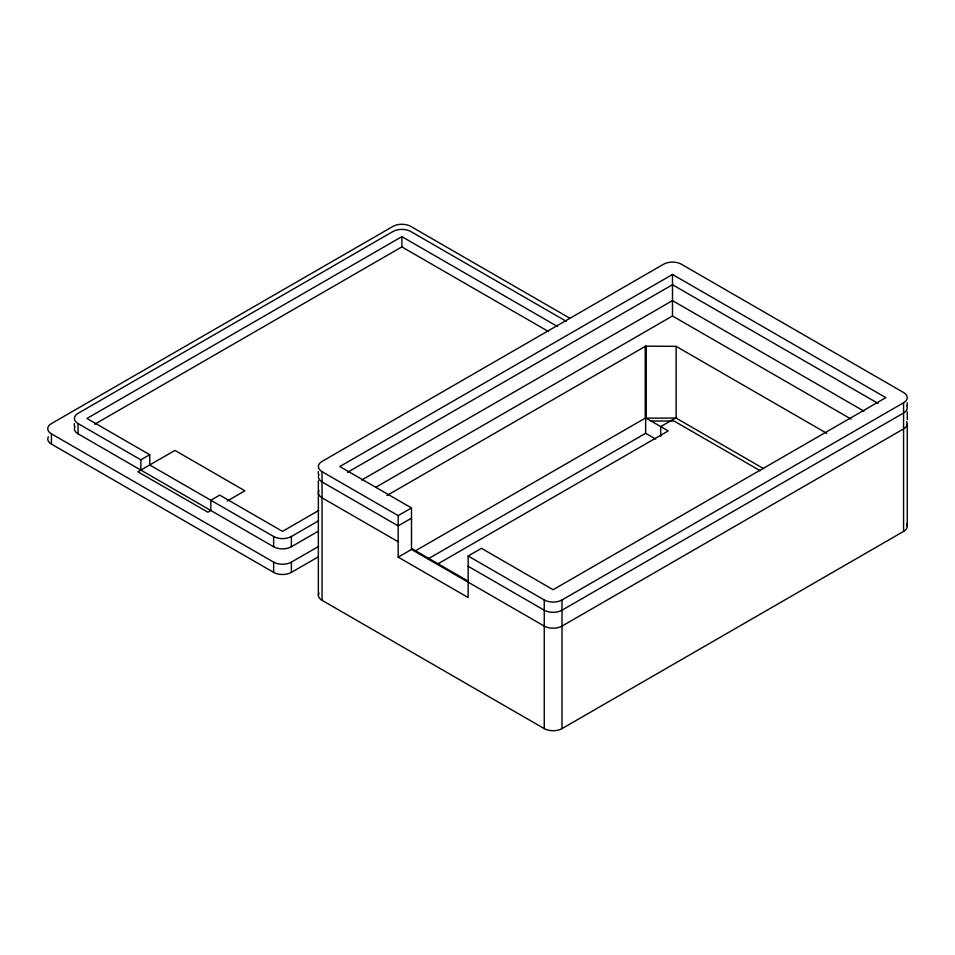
<?xml version="1.0" encoding="UTF-8"?>
<svg xmlns="http://www.w3.org/2000/svg" width="955" height="955" viewBox="0 0 955 955"><rect width="100%" height="100%" fill="white"/><g stroke="black" fill="none" stroke-linecap="round" stroke-linejoin="round"><path stroke-width="1.43" d="M907.25 526.289L907.25 423.769M557.553 326.514L401.864 236.637L86.941 418.457L149.732 454.711L149.732 464.966L273.631 536.495A12.558 7.246 0 0 0 291.394 536.495L318.493 520.845M94.688 424.235L401.864 246.891L548.552 331.576M566.434 321.393L410.745 231.504A12.558 7.246 0 0 0 392.994 231.504L78.059 413.336A12.558 7.246 0 0 0 78.059 423.578L140.851 459.833L149.732 454.711M227.254 500.993L244.898 490.798L174.944 450.414L137.902 471.794L207.856 512.19L210.816 510.483L210.816 500.229L219.698 495.108L282.513 531.374L318.648 510.507M318.958 592.995A12.558 7.246 0 0 0 322.038 600.325L544.255 728.617A12.558 7.246 0 0 0 562.006 728.617L903.573 531.422L903.573 402.759A12.558 7.246 0 0 0 903.573 392.505L681.369 264.213A12.558 7.246 0 0 0 663.606 264.213L322.038 461.42A12.558 7.246 0 0 0 322.038 471.675L398.187 515.628L398.187 557.147L468.141 597.532L468.141 556.013L481.463 548.325L553.136 589.713L885.822 397.638L672.487 274.467L339.801 466.541L411.498 507.941L411.498 549.459L544.255 626.098A12.558 7.246 0 0 0 562.006 626.098L903.573 428.902A12.558 7.246 0 0 0 906.653 421.573M347.536 472.331L672.487 284.721L878.111 403.428M361.718 480.031L672.487 300.61L863.965 411.163M375.9 487.217L672.487 315.986L851.12 419.114M74.979 426.515A12.558 7.246 0 0 0 78.059 433.833L273.631 546.749A12.558 7.246 0 0 0 291.394 546.749L318.493 531.099M386.966 495.49L645.652 346.14L676.128 346.355L826.803 433.343M569.658 318.122L410.745 226.383A12.558 7.246 0 0 0 392.994 226.383L51.427 423.578A12.558 7.246 0 0 0 51.427 433.833L273.631 562.125A12.558 7.246 0 0 0 291.394 562.125L318.457 546.499M48.347 436.757A12.558 7.246 0 0 0 51.427 444.087L273.631 572.379A12.558 7.246 0 0 0 291.394 572.379L318.457 556.753M398.187 515.628L411.498 507.941M411.498 518.195L398.187 525.883L322.038 481.917A12.558 7.246 0 0 1 318.958 474.599M398.187 557.147L412.393 548.946L468.356 581.261M415.377 550.844L645.282 418.111L645.282 346.355M428.055 558.902L645.652 433.284L655.691 439.073M676.653 417.395L660.705 426.599L660.705 436.375M437.486 564.119L668.202 430.92L646.022 418.111L646.022 346.355M468.141 556.013L544.255 599.955A12.558 7.246 0 0 0 562.006 599.955L903.573 402.759M646.022 418.111L676.128 418.111L763.702 468.678M651.035 421.012L674.051 421.012L760.132 470.708M468.141 566.267L544.255 610.209A12.558 7.246 0 0 0 562.006 610.209L903.573 413.014A12.558 7.246 0 0 0 906.653 405.684M398.187 541.772L322.038 497.806A12.558 7.246 0 0 1 318.958 490.488M907.25 402.759L907.25 405.326M907.25 411.856L907.25 419.806M676.128 346.355L676.128 418.111M672.487 274.467L672.487 315.986M645.652 346.14L645.652 433.284M562.006 599.955L562.006 728.617M544.255 599.955L544.255 728.617M401.864 236.637L401.864 246.891M322.038 471.675L322.038 600.325M318.361 471.675L318.361 474.229M318.361 480.771L318.361 595.204M291.394 536.495L291.394 546.749M291.394 562.125L291.394 572.379M273.631 536.495L273.631 546.749M273.631 562.125L273.631 572.379M140.851 459.833L140.851 470.087M78.059 423.578L78.059 433.833M74.383 423.578L74.383 426.145M51.427 433.833L51.427 444.087M906.653 524.092A12.558 7.246 0 0 1 903.573 531.422"/></g></svg>
